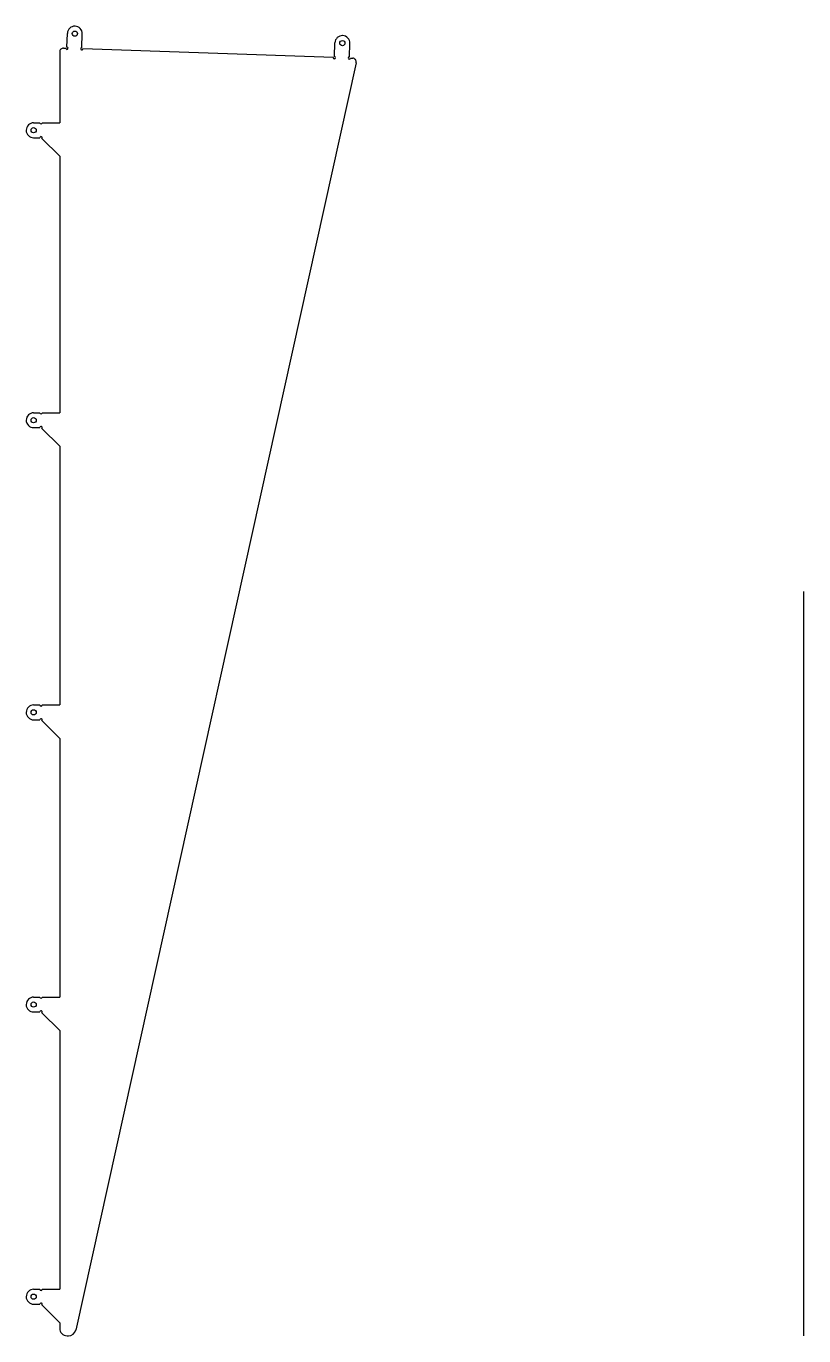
# Model space of a CAD drawing. Header units: millimetres. Extents: x -45 to 1000, y 0 to 1759.
import ezdxf

# ---------------------------------------------------------------- set-up
doc = ezdxf.new("R2010")
doc.units = ezdxf.units.MM
doc.layers.get('0').update_dxf_attribs({"linetype": 'CONTINUOUS'})

msp = doc.modelspace()

# ---------------------------------------------------------------- linework, layer by layer
for p, q in [((9.7, 1731.2), (10.4, 1749.6)), ((20.7, 1759.3), (20.7, 1759.3)), ((29.7, 1730.5), (30.4, 1748.9)), ((380.3, 1746.6), (380.3, 1746.6)), ((0, 1724.8), (0, 1629.5)), ((5.2, 1729.8), (8.2, 1729.7)), ((367.8, 1717.2), (31.2, 1729)), ((369.3, 1718.6), (369.9, 1737)), ((389.3, 1717.9), (389.9, 1736.3)), ((398.5, 1710.2), (21.6, 7.8)), ((389.2, 1716.4), (389.2, 1716.4)), ((389.2, 1716.4), (389.2, 1716.4)), ((390.7, 1716.4), (393.8, 1716.2)), ((-35, 1629.5), (-26.5, 1629.5)), ((-23.5, 1629.5), (0, 1629.5)), ((-35, 1609.5), (-26.5, 1609.5)), ((-23.9, 1608.4), (0, 1584.5)), ((0, 1584.5), (0, 1240)), ((-35, 1240), (-26.5, 1240)), ((-23.5, 1240), (0, 1240)), ((-35, 1220), (-26.5, 1220)), ((-23.9, 1218.9), (0, 1195)), ((0, 1195), (0, 847.5)), ((1000, 0), (1000, 1000)), ((-35, 847.5), (-26.5, 847.5)), ((-23.5, 847.5), (0, 847.5)), ((-35, 827.5), (-26.5, 827.5)), ((-23.9, 826.4), (0, 802.5)), ((0, 802.5), (0, 455)), ((-35, 455), (-26.5, 455)), ((-23.5, 455), (0, 455)), ((-35, 435), (-26.5, 435)), ((-23.9, 433.9), (0, 410)), ((0, 410), (0, 62.5)), ((-35, 62.5), (-26.5, 62.5)), ((-23.5, 62.5), (0, 62.5)), ((-35, 42.5), (-26.5, 42.5)), ((-23.9, 41.4), (0, 17.5)), ((0, 17.5), (0, 10)), ((10, 0), (11.8, 0))]:
    msp.add_line(p, q)
for centre in [(20.4, 1749.3), (379.9, 1736.6), (-35, 1619.5), (-35, 1230), (-35, 837.5), (-35, 445), (-35, 52.5)]:
    msp.add_circle(centre, 3.5)
for centre, radius, start, end in [((20.4, 1749.3), 10, 88, 178), ((20.4, 1749.3), 10, -2, 88), ((379.9, 1736.6), 10, 88, 178), ((380, 1736.6), 10, -2, 88), ((5, 1724.8), 5, 88, 180), ((9.7, 1729.7), 1.5, -182, 88), ((29.7, 1729), 1.5, 88, 360), ((369.2, 1717.1), 1.5, -182, 88), ((389.2, 1716.4), 1.5, 88, 358), ((393.6, 1711.3), 5, -12.4824, 88), ((-35, 1619.5), 10, 90, 180), ((-35, 1619.5), 10, 179.9994, 270), ((-25, 1629.5), 1.5, -180, 0), ((-25, 1609.5), 1.5, -45.0548, 180), ((-35, 1230), 10, 90, 180), ((-25, 1240), 1.5, -180, 0), ((-35, 1230), 10, 179.9994, 270), ((-25, 1220), 1.5, -45.0548, 180), ((-35, 837.5), 10, 90, 180), ((-25, 847.5), 1.5, -180, 0), ((-35, 837.5), 10, 179.9994, 270), ((-25, 827.5), 1.5, -45.0548, 180), ((-35, 445), 10, 90, 180), ((-35, 445), 10, 179.9994, 270), ((-25, 455), 1.5, -180, 0), ((-25, 435), 1.5, -45.0548, 180), ((-35, 52.5), 10, 90, 180), ((-25, 62.5), 1.5, -180, 0), ((-35, 52.5), 10, 179.9994, 270), ((-25, 42.5), 1.5, -45.0548, 180), ((10, 10), 10, 180, 270), ((11.8, 10), 10, 270, 347.5176)]:
    msp.add_arc(centre, radius, start, end)

doc.saveas('drawing.dxf')
